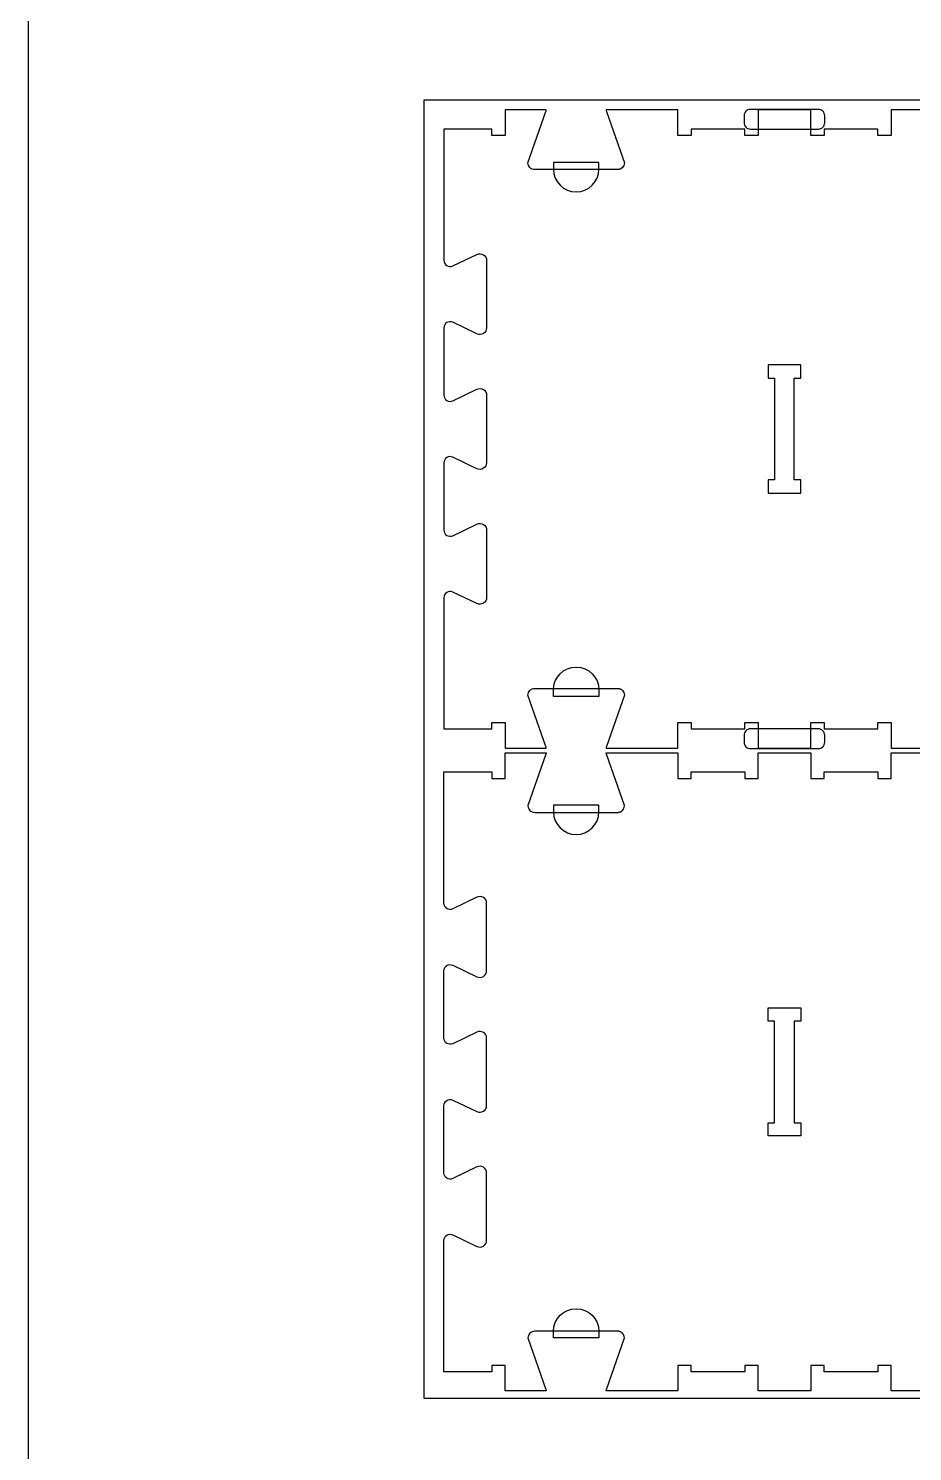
# Model space of a CAD drawing. Extents: x 2032 to 5216, y -19593 to -11999.
# Drawn here: x 2032 to 2862, y -15293 to -13956 of the extents above; entities that cross this region are included whole.
import ezdxf

# ---------------------------------------------------------------- set-up
doc = ezdxf.new("R2010")
doc.units = 0
for name, color, linetype in [('0_SHEET_SPRUCEPLY_2440X122', 1, 'CONTINUOUS'), ('3_ANYTOOL_CUTTHROUGH_INSID', 4, 'CONTINUOUS'), ('4_ANYTOOL_CUTTHROUGH_OUTSI', 5, 'CONTINUOUS'), ('5_ANYTOOL_HALF_MILL_9MM_IN', 3, 'CONTINUOUS'), ('DONOTCUT', 18, 'CONTINUOUS')]:
    doc.layers.add(name, color=color, linetype=linetype)

msp = doc.modelspace()

# ---------------------------------------------------------------- linework, layer by layer
at = {"layer": '0_SHEET_SPRUCEPLY_2440X122'}
msp.add_lwpolyline([(4843.9, -14023.3), (4843.9, -15243.3), (2403.9, -15243.3), (2403.9, -14023.3)], close=True, dxfattribs=at)
at = {"layer": '3_ANYTOOL_CUTTHROUGH_INSID', "color": 4}
for points in [[(2757.1, -14272.3), (2726.9, -14272.3), (2726.9, -14284.8), (2732.9, -14284.8), (2732.9, -14380.3), (2726.9, -14380.3), (2726.9, -14392.8), (2757.4, -14392.8), (2757.4, -14380.3), (2751.4, -14380.3), (2751.4, -14284.8), (2757.4, -14284.8), (2757.4, -14272.3)], [(2757.1, -14996.8), (2726.9, -14996.8), (2726.9, -14984.3), (2732.9, -14984.3), (2732.9, -14888.8), (2726.9, -14888.8), (2726.9, -14876.3), (2757.4, -14876.3), (2757.4, -14888.8), (2751.4, -14888.8), (2751.4, -14984.3), (2757.4, -14984.3), (2757.4, -14996.8)]]:
    msp.add_lwpolyline(points, close=True, dxfattribs=at)
at = {"layer": '4_ANYTOOL_CUTTHROUGH_OUTSI', "color": 5}
for points in [[(2892.1, -14032.8), (2842.4, -14032.8), (2842.4, -14056.8), (2829.9, -14056.8), (2829.9, -14050.8), (2779.4, -14050.8), (2779.4, -14056.8), (2766.9, -14056.8), (2766.9, -14032.8), (2717.4, -14032.8), (2717.4, -14056.8), (2704.9, -14056.8), (2704.9, -14050.8), (2654.4, -14050.8), (2654.4, -14056.8), (2641.9, -14056.8), (2641.9, -14032.8), (2592.1, -14032.8), (2592.1, -14032.8), (2574.7, -14032.8, 0.061486), (2574.9, -14034.2), (2591.8, -14082.4), (2591.8, -14082.5), (2591.8, -14082.5), (2591.8, -14082.5, -0.198912), (2590, -14086.9), (2589.9, -14087), (2589.8, -14087.1), (2589.6, -14087.2), (2589.5, -14087.3), (2589.4, -14087.4), (2589.3, -14087.5), (2589.2, -14087.6), (2589, -14087.7), (2588.9, -14087.8), (2588.8, -14087.9), (2588.6, -14087.9), (2588.5, -14088), (2588.4, -14088.1), (2588.2, -14088.2), (2588.1, -14088.2), (2587.9, -14088.3), (2587.8, -14088.3), (2587.7, -14088.4), (2587.5, -14088.5), (2587.4, -14088.5), (2587.2, -14088.5), (2587.1, -14088.6), (2586.9, -14088.6), (2586.8, -14088.6), (2586.6, -14088.7), (2586.5, -14088.7), (2586.3, -14088.7), (2586.2, -14088.7), (2586, -14088.7), (2585.9, -14088.8), (2585.7, -14088.8), (2585.6, -14088.8), (2507.6, -14088.8, -0.414214), (2501.3, -14082.5), (2501.3, -14082.5), (2501.3, -14082.4), (2518.2, -14034.2), (2518.2, -14034.2, 0.061485), (2518.5, -14032.8), (2479.9, -14032.8), (2479.9, -14056.8), (2467.4, -14056.8), (2467.4, -14050.8), (2422.4, -14050.8), (2422.4, -14174.2), (2422.4, -14174.2, 0.551268), (2430.6, -14179.4), (2453.4, -14168.5, -0.551268), (2462.4, -14174.1), (2462.4, -14237.5, -0.257375), (2459.4, -14242.8, -0.257375), (2453.4, -14243.2), (2430.6, -14232.3, 0.551268), (2422.4, -14237.5), (2422.4, -14300.9, 0.551268), (2430.6, -14306.1), (2453.4, -14295.2, -0.551268), (2462.4, -14300.8), (2462.4, -14364.2, -0.257375), (2459.4, -14369.5, -0.257375), (2453.4, -14369.9), (2430.6, -14359, 0.551268), (2422.4, -14364.2), (2422.4, -14427.6, 0.551268), (2430.6, -14432.8), (2453.4, -14421.9, -0.551268), (2462.4, -14427.5), (2462.4, -14490.9, -0.551268), (2453.4, -14496.6), (2430.6, -14485.7, 0.551268), (2422.4, -14490.9), (2422.4, -14614.3), (2467.4, -14614.3), (2467.4, -14608.3), (2479.9, -14608.3), (2479.9, -14632.3), (2518.5, -14632.3), (2518.5, -14632.3, 0.061485), (2518.2, -14630.9), (2501.3, -14582.6), (2501.3, -14582.6), (2501.3, -14582.5), (2501.3, -14582.5, -0.414214), (2507.6, -14576.3), (2585.6, -14576.3), (2585.7, -14576.3), (2585.9, -14576.3), (2586, -14576.3), (2586.2, -14576.3), (2586.3, -14576.3), (2586.5, -14576.3), (2586.6, -14576.4), (2586.8, -14576.4), (2586.9, -14576.4), (2587.1, -14576.5), (2587.2, -14576.5), (2587.4, -14576.5), (2587.5, -14576.6), (2587.7, -14576.6), (2587.8, -14576.7), (2587.9, -14576.7), (2588.1, -14576.8), (2588.2, -14576.9), (2588.4, -14576.9), (2588.5, -14577), (2588.6, -14577.1), (2588.8, -14577.2), (2588.9, -14577.2), (2589, -14577.3), (2589.2, -14577.4), (2589.3, -14577.5), (2589.4, -14577.6), (2589.5, -14577.7), (2589.6, -14577.8), (2589.8, -14577.9), (2589.9, -14578), (2590, -14578.1, -0.198912), (2591.8, -14582.5), (2591.8, -14582.6), (2591.8, -14582.6), (2574.9, -14630.9), (2574.9, -14630.9, 0.061485), (2574.7, -14632.3), (2592.1, -14632.3), (2641.9, -14632.3), (2641.9, -14608.3), (2654.4, -14608.3), (2654.4, -14614.3), (2704.9, -14614.3), (2704.9, -14608.3), (2717.4, -14608.3), (2717.4, -14632.3), (2766.9, -14632.3), (2766.9, -14608.3), (2779.4, -14608.3), (2779.4, -14614.3), (2829.9, -14614.3), (2829.9, -14608.3), (2842.4, -14608.3), (2842.4, -14632.3), (2892.1, -14632.3)], [(2892.1, -15236.3), (2842.4, -15236.3), (2842.4, -15212.3), (2829.9, -15212.3), (2829.9, -15218.3), (2779.4, -15218.3), (2779.4, -15212.3), (2766.9, -15212.3), (2766.9, -15236.3), (2717.4, -15236.3), (2717.4, -15212.3), (2704.9, -15212.3), (2704.9, -15218.3), (2654.4, -15218.3), (2654.4, -15212.3), (2641.9, -15212.3), (2641.9, -15236.3), (2592.1, -15236.3), (2574.7, -15236.3), (2574.7, -15236.3, -0.061486), (2574.9, -15234.9), (2591.8, -15186.6), (2591.8, -15186.6), (2591.8, -15186.5), (2591.8, -15186.5, 0.198912), (2590, -15182.1), (2589.9, -15182), (2589.8, -15181.9), (2589.6, -15181.8), (2589.5, -15181.7), (2589.4, -15181.6), (2589.3, -15181.5), (2589.2, -15181.4), (2589, -15181.3), (2588.9, -15181.3), (2588.8, -15181.2), (2588.6, -15181.1), (2588.5, -15181), (2588.4, -15180.9), (2588.2, -15180.9), (2588.1, -15180.8), (2587.9, -15180.8), (2587.8, -15180.7), (2587.7, -15180.6), (2587.5, -15180.6), (2587.4, -15180.5), (2587.2, -15180.5), (2587.1, -15180.5), (2586.9, -15180.4), (2586.8, -15180.4), (2586.6, -15180.4), (2586.5, -15180.3), (2586.3, -15180.3), (2586.2, -15180.3), (2586, -15180.3), (2585.9, -15180.3), (2585.7, -15180.3), (2585.6, -15180.3), (2507.6, -15180.3, 0.414214), (2501.3, -15186.5), (2501.3, -15186.6), (2501.3, -15186.6), (2518.2, -15234.9), (2518.2, -15234.9, -0.061485), (2518.5, -15236.3), (2479.9, -15236.3), (2479.9, -15212.3), (2467.4, -15212.3), (2467.4, -15218.3), (2422.4, -15218.3), (2422.4, -15094.9), (2422.4, -15094.9, -0.551268), (2430.6, -15089.7), (2453.4, -15100.6, 0.551268), (2462.4, -15094.9), (2462.4, -15031.5, 0.551268), (2453.4, -15025.9), (2430.6, -15036.8, -0.551268), (2422.4, -15031.6), (2422.4, -14968.2, -0.551268), (2430.6, -14963), (2453.4, -14973.9, 0.551268), (2462.4, -14968.2), (2462.4, -14904.8, 0.551268), (2453.4, -14899.2), (2430.6, -14910.1, -0.551268), (2422.4, -14904.9), (2422.4, -14841.5, -0.551268), (2430.6, -14836.3), (2453.4, -14847.2, 0.551268), (2462.4, -14841.5), (2462.4, -14778.1, 0.551268), (2453.4, -14772.5), (2430.6, -14783.4, -0.551268), (2422.4, -14778.2), (2422.4, -14654.8), (2467.4, -14654.8), (2467.4, -14660.8), (2479.9, -14660.8), (2479.9, -14636.8), (2518.5, -14636.8), (2518.5, -14636.8, -0.061485), (2518.2, -14638.2), (2501.3, -14686.4), (2501.3, -14686.5), (2501.3, -14686.5), (2501.3, -14686.5, 0.414214), (2507.6, -14692.8), (2585.6, -14692.8), (2585.7, -14692.8), (2585.9, -14692.8), (2586, -14692.8), (2586.2, -14692.7), (2586.3, -14692.7), (2586.5, -14692.7), (2586.6, -14692.7), (2586.8, -14692.7), (2586.9, -14692.6), (2587.1, -14692.6), (2587.2, -14692.6), (2587.4, -14692.5), (2587.5, -14692.5), (2587.7, -14692.4), (2587.8, -14692.4), (2587.9, -14692.3), (2588.1, -14692.2), (2588.2, -14692.2), (2588.4, -14692.1), (2588.5, -14692), (2588.6, -14692), (2588.8, -14691.9), (2588.9, -14691.8), (2589, -14691.7), (2589.2, -14691.6), (2589.3, -14691.5), (2589.4, -14691.4), (2589.5, -14691.3), (2589.6, -14691.3), (2589.8, -14691.2), (2589.9, -14691), (2590, -14690.9, 0.198912), (2591.8, -14686.5), (2591.8, -14686.5), (2591.8, -14686.4), (2574.9, -14638.2), (2574.9, -14638.2, -0.061485), (2574.7, -14636.8), (2592.1, -14636.8), (2641.9, -14636.8), (2641.9, -14660.8), (2654.4, -14660.8), (2654.4, -14654.8), (2704.9, -14654.8), (2704.9, -14660.8), (2717.4, -14660.8), (2717.4, -14636.8), (2766.9, -14636.8), (2766.9, -14660.8), (2779.4, -14660.8), (2779.4, -14654.8), (2829.9, -14654.8), (2829.9, -14660.8), (2842.4, -14660.8), (2842.4, -14636.8), (2892.1, -14636.8)]]:
    msp.add_lwpolyline(points, format="xyb", dxfattribs=at)
at = {"layer": '5_ANYTOOL_HALF_MILL_9MM_IN', "color": 3}
for points in [[(2710.2, -14032.3, 0.414214), (2704.2, -14038.3), (2704.2, -14044.8, 0.414214), (2710.2, -14050.8), (2774, -14050.8, 0.414214), (2780, -14044.8), (2780, -14038.3, 0.414214), (2774, -14032.3)], [(2525.3, -14088.5, 1), (2567.8, -14088.5), (2567.8, -14088.3), (2567.8, -14082.3), (2525.3, -14082.3), (2525.3, -14088.3), (2525.3, -14088.5)], [(2525.3, -14577.5, -1), (2567.8, -14577.5), (2567.8, -14577.8), (2567.8, -14583.8), (2525.3, -14583.8), (2525.3, -14577.8), (2525.3, -14577.5)], [(2710.2, -14614.3, 0.414214), (2704.2, -14620.3), (2704.2, -14626.8, 0.414214), (2710.2, -14632.8), (2774, -14632.8, 0.414214), (2780, -14626.8), (2780, -14620.3, 0.414214), (2774, -14614.3)], [(2525.3, -14692.3, 1), (2567.8, -14692.3), (2567.8, -14692), (2567.8, -14686), (2525.3, -14686), (2525.3, -14692), (2525.3, -14692.3)], [(2525.3, -15180.3, -1), (2567.8, -15180.3), (2567.8, -15180.5), (2567.8, -15186.5), (2525.3, -15186.5), (2525.3, -15180.5), (2525.3, -15180.3)]]:
    msp.add_lwpolyline(points, format="xyb", close=True, dxfattribs=at)
at = {"layer": 'DONOTCUT'}
msp.add_lwpolyline([(5215.6, -19592.7), (2032.2, -19592.7), (2032.2, -11999.3), (5215.6, -11999.3)], close=True, dxfattribs=at)

doc.saveas('drawing.dxf')
